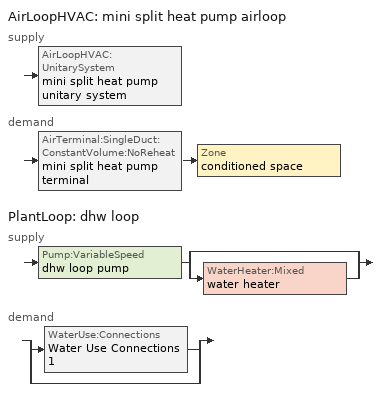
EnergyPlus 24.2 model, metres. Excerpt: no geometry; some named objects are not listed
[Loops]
AirLoopHVAC 'mini split heat pump airloop'
 supply: AirLoopHVAC:UnitarySystem 'mini split heat pump unitary system'
 demand: AirTerminal:SingleDuct:ConstantVolume:NoReheat 'mini split heat pump terminal' > Zone 'conditioned space'
PlantLoop 'dhw loop'
 supply: Pump:VariableSpeed 'dhw loop pump' > split
  | bypass
  | WaterHeater:Mixed 'water heater'
 demand: split
  | WaterUse:Connections 'Water Use Connections 1'
  | bypass
[ZoneControl:Thermostat]
conditioned space Thermostat: Zone or ZoneList=conditioned space; Control Type Schedule=conditioned space Thermostat Schedule; Control 1=conditioned space temperature setpoint; Temperature Difference Between Cutout And Setpoint {deltaC}=0
[ThermostatSetpoint:DualSetpoint]
conditioned space temperature setpoint: Heating Setpoint Temperature Schedule=heating setpoint; Cooling Setpoint Temperature Schedule=cooling setpoint
[ZoneHVAC:Baseboard:Convective:Electric]
electric baseboard: Availability Schedule=Always On Discrete; Heating Design Capacity {W}=7269.33; Efficiency=1
[AirTerminal:SingleDuct:ConstantVolume:NoReheat]
mini split heat pump terminal: Availability Schedule=Always On Discrete; Maximum Air Flow Rate {m3/s}=0.187835
[Zone equipment]
conditioned space: electric baseboard, mini split heat pump terminal
[AirLoopHVAC]
mini split heat pump airloop: Design Supply Air Flow Rate {m3/s}=0.187835; Design Return Air Flow Fraction of Supply Air Flow=1
[Sizing:System]
mini split heat pump airloop: Type of Load to Size On=Sensible; Design Outdoor Air Flow Rate {m3/s}=Autosize; Central Heating Maximum System Air Flow Ratio=0.3; Preheat Design Temperature {C}=7; Preheat Design Humidity Ratio {kgWater/kgDryAir}=0.008; Precool Design Temperature {C}=12.8; Precool Design Humidity Ratio {kgWater/kgDryAir}=0.008; Central Cooling Design Supply Air Temperature {C}=12.8; Central Heating Design Supply Air Temperature {C}=16.7; Type of Zone Sum to Use=NonCoincident; 100% Outdoor Air in Cooling=Yes; 100% Outdoor Air in Heating=Yes; Central Cooling Design Supply Air Humidity Ratio {kgWater/kgDryAir}=0.0085; Central Heating Design Supply Air Humidity Ratio {kgWater/kgDryAir}=0.008; Cooling Supply Air Flow Rate Method=DesignDay; Cooling Supply Air Flow Rate {m3/s}=0; Cooling Supply Air Flow Rate Per Floor Area {m3/s-m2}=0.00996765; Cooling Fraction of Autosized Cooling Supply Air Flow Rate=1; Cooling Supply Air Flow Rate Per Unit Cooling Capacity {m3/s-W}=3.94755e-05; Heating Supply Air Flow Rate Method=DesignDay; Heating Supply Air Flow Rate {m3/s}=0; Heating Supply Air Flow Rate Per Floor Area {m3/s-m2}=0.00996765; Heating Fraction of Autosized Heating Supply Air Flow Rate=1; Heating Fraction of Autosized Cooling Supply Air Flow Rate=1; Heating Supply Air Flow Rate Per Unit Heating Capacity {m3/s-W}=3.15882e-05; System Outdoor Air Method=ZoneSum; Zone Maximum Outdoor Air Fraction=1; Cooling Design Capacity Method=CoolingDesignCapacity; Cooling Design Capacity {W}=Autosize; Cooling Design Capacity Per Floor Area {W/m2}=234.7; Fraction of Autosized Cooling Design Capacity=1; Heating Design Capacity Method=HeatingDesignCapacity; Heating Design Capacity {W}=Autosize; Heating Design Capacity Per Floor Area {W/m2}=157; Fraction of Autosized Heating Design Capacity=1; Central Cooling Capacity Control Method=OnOff; Occupant Diversity=Autosize
[AvailabilityManager:Scheduled]
mini split heat pump airloop Availability Manager: Schedule=Always On Discrete
[AirLoopHVAC:UnitarySystem]
mini split heat pump unitary system: Control Type=Load; Controlling Zone or Thermostat Location=conditioned space; Dehumidification Control Type=None; Availability Schedule=Always On Discrete; Supply Fan=mini split heat pump supply fan; Fan Placement=BlowThrough; Supply Air Fan Operating Mode Schedule=mini split heat pump auto fan schedule; Heating Coil=mini split heat pump htg coil; DX Heating Coil Sizing Ratio=1; Cooling Coil=mini split heat pump clg coil; Use DOAS DX Cooling Coil=No; Minimum Supply Air Temperature {C}=2; Latent Load Control=SensibleOnlyLoadControl; Cooling Supply Air Flow Rate Method=SupplyAirFlowRate; Cooling Supply Air Flow Rate {m3/s}=0.187835; Heating Supply Air Flow Rate Method=SupplyAirFlowRate; Heating Supply Air Flow Rate {m3/s}=0.187835; No Load Supply Air Flow Rate Method=SupplyAirFlowRate; No Load Supply Air Flow Rate {m3/s}=0; No Load Supply Air Flow Rate Control Set To Low Speed=Yes; Maximum Supply Air Temperature {C}=48.8889; Maximum Outdoor Dry-Bulb Temperature for Supplemental Heater Operation {C}=21; Ancillary On-Cycle Electric Power {W}=0; Ancillary Off-Cycle Electric Power {W}=0; Design Specification Multispeed Object=Unitary System Performance Multispeed 1
[Fan:SystemModel]
mini split heat pump supply fan: Availability Schedule=Always On Discrete; Design Maximum Air Flow Rate {m3/s}=0.231324; Speed Control Method=Discrete; Electric Power Minimum Flow Rate Fraction=0.2; Design Pressure Rise {Pa}=500; Motor Efficiency=1; Motor In Air Stream Fraction=1; Design Electric Power Consumption {W}=Autosize; Design Power Sizing Method=PowerPerFlow; Electric Power Per Unit Flow Rate {W/(m3/s)}=148.322; Electric Power Per Unit Flow Rate Per Unit Pressure {W/((m3/s)-Pa)}=1.66667; Fan Total Efficiency=0.7; Motor Loss Radiative Fraction=0; Number of Speeds=4; Speed Flow Fraction 1=0.20706; Speed Electric Power Fraction 1=0.00888; Speed Flow Fraction 2=0.252; Speed Electric Power Fraction 2=0.016; Speed Flow Fraction 3=0.812; Speed Electric Power Fraction 3=0.53539; Speed Flow Fraction 4=1; Speed Electric Power Fraction 4=1
[Coil:Heating:DX:MultiSpeed]
mini split heat pump htg coil: Availability Schedule=Always On Discrete; Minimum Outdoor Dry-Bulb Temperature for Compressor Operation {C}=-28.8889; Crankcase Heater Capacity {W}=50; Maximum Outdoor Dry-Bulb Temperature for Crankcase Heater Operation {C}=10; Defrost Energy Input Ratio Function of Temperature Curve=Defrosteir; Maximum Outdoor Dry-Bulb Temperature for Defrost Operation {C}=4.44444; Defrost Strategy=ReverseCycle; Defrost Control=Timed; Defrost Time Period Fraction=0.058333; Resistive Defrost Heater Capacity {W}=AutoSize; Apply Part Load Fraction to Speeds Greater than 1=No; Fuel Type=Electricity; Region number for Calculating HSPF=4; Number of Speeds=2; Speed Gross Rated Heating Capacity 1 {W}=1085.66; Speed Gross Rated Heating COP 1 {W/W}=3.9844; Speed Rated Air Flow Rate 1 {m3/s}=0.058306; Speed Rated Supply Air Fan Power Per Volume Flow Rate 2017 1 {W/(m3/s)}=773.3; Speed Rated Supply Air Fan Power Per Volume Flow Rate 2023 1 {W/(m3/s)}=934.4; Speed Heating Capacity Function of Temperature Curve Name 1=Heat-CAP-fT1; Speed Heating Capacity Function of Flow Fraction Curve Name 1=Heat-CAP-fFF1; Speed Energy Input Ratio Function of Temperature Curve Name 1=Heat-EIR-fT1; Speed Energy Input Ratio Function of Flow Fraction Curve Name 1=Heat-EIR-fFF1; Speed Part Load Fraction Correlation Curve Name 1=Heat-PLF-fPLR1; Speed Rated Waste Heat Fraction of Power Input 1=0.2; Speed Waste Heat Function of Temperature Curve Name 1=ConstantBiquadratic 1; Speed Gross Rated Heating Capacity 2 {W}=4276.03; Speed Gross Rated Heating COP 2 {W/W}=2.70544; Speed Rated Air Flow Rate 2 {m3/s}=0.231372; Speed Rated Supply Air Fan Power Per Volume Flow Rate 2017 2 {W/(m3/s)}=773.3; Speed Rated Supply Air Fan Power Per Volume Flow Rate 2023 2 {W/(m3/s)}=934.4; Speed Heating Capacity Function of Temperature Curve Name 2=Heat-CAP-fT2; Speed Heating Capacity Function of Flow Fraction Curve Name 2=Heat-CAP-fFF2; Speed Energy Input Ratio Function of Temperature Curve Name 2=Heat-EIR-fT2; Speed Energy Input Ratio Function of Flow Fraction Curve Name 2=Heat-EIR-fFF2; Speed Part Load Fraction Correlation Curve Name 2=Heat-PLF-fPLR2; Speed Rated Waste Heat Fraction of Power Input 2=0.2; Speed Waste Heat Function of Temperature Curve Name 2=ConstantBiquadratic 1
[Coil:Cooling:DX:MultiSpeed]
mini split heat pump clg coil: Availability Schedule=Always On Discrete; Condenser Type=AirCooled; Minimum Outdoor Dry-Bulb Temperature for Compressor Operation {C}=-25; Apply Part Load Fraction to Speeds Greater than 1=No; Apply Latent Degradation to Speeds Greater than 1=No; Crankcase Heater Capacity {W}=50; Maximum Outdoor Dry-Bulb Temperature for Crankcase Heater Operation {C}=10; Basin Heater Capacity {W/K}=0; Basin Heater Setpoint Temperature {C}=2; Fuel Type=Electricity; Number of Speeds=2; Speed Gross Rated Total Cooling Capacity 1 {W}=892.794; Speed Gross Rated Sensible Heat Ratio 1=0.806404; Speed Gross Rated Cooling COP 1 {W/W}=3.24129; Speed Rated Air Flow Rate 1 {m3/s}=0.0479074; Speed Rated Evaporator Fan Power Per Volume Flow Rate 2017 1 {W/(m3/s)}=773.3; Speed Rated Evaporator Fan Power Per Volume Flow Rate 2023 1 {W/(m3/s)}=934.4; Speed Total Cooling Capacity Function of Temperature Curve Name 1=Cool-CAP-fT1; Speed Total Cooling Capacity Function of Flow Fraction Curve Name 1=Cool-CAP-fFF1; Speed Energy Input Ratio Function of Temperature Curve Name 1=Cool-EIR-fT1; Speed Energy Input Ratio Function of Flow Fraction Curve Name 1=Cool-EIR-fFF1; Speed Part Load Fraction Correlation Curve Name 1=Cool-PLF-fPLR1; Speed Nominal Time for Condensate Removal to Begin 1 {s}=1000; Speed Ratio of Initial Moisture Evaporation Rate and Steady State Latent Capacity 1=1.5; Speed Maximum Cycling Rate 1 {cycles/hr}=3; Speed Latent Capacity Time Constant 1 {s}=45; Speed Rated Waste Heat Fraction of Power Input 1=0.2; Speed Waste Heat Function of Temperature Curve Name 1=ConstantBiquadratic; Speed Evaporative Condenser Effectiveness 1=0.9; Speed Evaporative Condenser Air Flow Rate 1 {m3/s}=AutoSize; Speed Rated Evaporative Condenser Pump Power Consumption 1 {W}=AutoSize; Speed Gross Rated Total Cooling Capacity 2 {W}=3518.37; Speed Gross Rated Sensible Heat Ratio 2=0.759942; Speed Gross Rated Cooling COP 2 {W/W}=2.58185; Speed Rated Air Flow Rate 2 {m3/s}=0.187874; Speed Rated Evaporator Fan Power Per Volume Flow Rate 2017 2 {W/(m3/s)}=773.3; Speed Rated Evaporator Fan Power Per Volume Flow Rate 2023 2 {W/(m3/s)}=934.4; Speed Total Cooling Capacity Function of Temperature Curve Name 2=Cool-CAP-fT2; Speed Total Cooling Capacity Function of Flow Fraction Curve Name 2=Cool-CAP-fFF2; Speed Energy Input Ratio Function of Temperature Curve Name 2=Cool-EIR-fT2; Speed Energy Input Ratio Function of Flow Fraction Curve Name 2=Cool-EIR-fFF2; Speed Part Load Fraction Correlation Curve Name 2=Cool-PLF-fPLR2; Speed Nominal Time for Condensate Removal to Begin 2 {s}=1000; Speed Ratio of Initial Moisture Evaporation Rate and Steady State Latent Capacity 2=1.5; Speed Maximum Cycling Rate 2 {cycles/hr}=3; Speed Latent Capacity Time Constant 2 {s}=45; Speed Rated Waste Heat Fraction of Power Input 2=0.2; Speed Waste Heat Function of Temperature Curve Name 2=ConstantBiquadratic; Speed Evaporative Condenser Effectiveness 2=0.9; Speed Evaporative Condenser Air Flow Rate 2 {m3/s}=AutoSize; Speed Rated Evaporative Condenser Pump Power Consumption 2 {W}=AutoSize
[UnitarySystemPerformance:Multispeed]
Unitary System Performance Multispeed 1: Number of Speeds for Heating=2; Number of Speeds for Cooling=2; Single Mode Operation=No; No Load Supply Air Flow Rate Ratio=1; Heating Speed Supply Air Flow Ratio 1=0.310345; Cooling Speed Supply Air Flow Ratio 1=0.255; Heating Speed Supply Air Flow Ratio 2=1.23153; Cooling Speed Supply Air Flow Ratio 2=1
[PlantLoop]
dhw loop: Fluid Type=Water; Plant Equipment Operation Scheme=dhw loop Operation Schemes; Maximum Loop Temperature {C}=100; Minimum Loop Temperature {C}=0; Maximum Loop Flow Rate {m3/s}=0.01; Minimum Loop Flow Rate {m3/s}=0; Plant Loop Volume {m3}=0.003; Load Distribution Scheme=Optimal; Plant Loop Demand Calculation Scheme=SingleSetpoint; Common Pipe Simulation=None
[Sizing:Plant]
dhw loop: Loop Type=Heating; Design Loop Exit Temperature {C}=56; Loop Design Temperature Difference {deltaC}=5.55556; Sizing Option=NonCoincident; Zone Timesteps in Averaging Window=1; Coincident Sizing Factor Mode=None
[Pump:VariableSpeed]
dhw loop pump: Design Maximum Flow Rate {m3/s}=0.01; Design Pump Head {Pa}=1; Design Power Consumption {W}=0; Motor Efficiency=0.85; Fraction of Motor Inefficiencies to Fluid Stream=0; Coefficient 1 of the Part Load Performance Curve=0; Coefficient 2 of the Part Load Performance Curve=1; Coefficient 3 of the Part Load Performance Curve=0; Coefficient 4 of the Part Load Performance Curve=0; Design Minimum Flow Rate {m3/s}=0; Pump Control Type=Intermittent; Skin Loss Radiative Fraction=0.5; Design Power Sizing Method=PowerPerFlowPerPressure; Design Electric Power per Unit Flow Rate {W/(m3/s)}=348701.1; Design Shaft Power per Unit Flow Rate per Unit Head {W/((m3/s)-Pa)}=1.28205; Design Minimum Flow Rate Fraction=0
[WaterHeater:Mixed]
water heater: Tank Volume {m3}=0.170344; Setpoint Temperature Schedule=water heater setpoint; Deadband Temperature Difference {deltaC}=2; Maximum Temperature Limit {C}=99; Heater Control Type=Cycle; Heater Maximum Capacity {W}=5500.06; Heater Minimum Capacity {W}=0; Heater Ignition Minimum Flow Rate {m3/s}=0; Heater Ignition Delay {s}=0; Heater Fuel Type=Electricity; Heater Thermal Efficiency=1; Off Cycle Parasitic Fuel Consumption Rate {W}=0; Off Cycle Parasitic Fuel Type=Electricity; Off Cycle Parasitic Heat Fraction to Tank=0; On Cycle Parasitic Fuel Consumption Rate {W}=0; On Cycle Parasitic Fuel Type=Electricity; On Cycle Parasitic Heat Fraction to Tank=0; Ambient Temperature Indicator=Zone; Ambient Temperature Zone=conditioned space; Off Cycle Loss Coefficient to Ambient Temperature {W/K}=2.93714; Off Cycle Loss Fraction to Zone=1; On Cycle Loss Coefficient to Ambient Temperature {W/K}=2.93714; On Cycle Loss Fraction to Zone=1; Use Side Effectiveness=1; Source Side Effectiveness=1; Use Side Design Flow Rate {m3/s}=Autosize; Source Side Design Flow Rate {m3/s}=Autosize; Indirect Water Heating Recovery Time {hr}=1.5; Source Side Flow Control Mode=IndirectHeatPrimarySetpoint
[WaterHeater:Sizing]
water heater: Design Mode=PeakDraw; Time Storage Can Meet Peak Draw {hr}=0.538503; Time for Tank Recovery {hr}=0; Nominal Tank Volume for Autosizing Plant Connections {m3}=1
[SetpointManager:Scheduled]
Setpoint Manager Scheduled 1: Control Variable=Temperature; Schedule=dhw temp
[WaterUse:Connections]
Water Use Connections 1: Drain Water Heat Exchanger Type=None; Drain Water Heat Exchanger Destination=Plant; Water Use Equipment Name 1=dhw fixtures; Water Use Equipment Name 2=dhw distribution waste; Water Use Equipment Name 3=clothes washer; Water Use Equipment Name 4=dishwasher
[WaterUse:Equipment]
Name | Peak Flow Rate {m3/s} | Flow Rate Fraction Schedule | Target Temperature Schedule
dhw fixtures | 4.42001e-06 | dhw fixtures schedule | mixed water temperature schedule
dhw distribution waste | 1.33996e-06 | dhw fixtures schedule | mixed water temperature schedule
clothes washer | 9.69919e-07 | clothes washer schedule
dishwasher | 2.90872e-07 | dishwasher schedule
[PlantEquipmentOperationSchemes]
dhw loop Operation Schemes: Control Scheme Object Type 1=PlantEquipmentOperation:HeatingLoad; Control Scheme Name 1=dhw loop Heating Operation Scheme; Control Scheme Schedule Name 1=Always On Discrete
[PlantEquipmentOperation:HeatingLoad]
dhw loop Heating Operation Scheme: Load Range Lower Limit 1 {W}=0; Load Range Upper Limit 1 {W}=1000000000; Range Equipment List Name 1=dhw loop Heating Equipment List
[PlantEquipmentList]
dhw loop Heating Equipment List: WaterHeater:Mixed, water heater
[EnergyManagementSystem:GlobalVariable]
infil_program_Qfan
infil_program_Qinf
mini_split_heat_pump_airloop_Fan_RTF
natural_vent_program_Qnv
natural_vent_program_Qwhf
[EnergyManagementSystem:InternalVariable]
mini_split_heat_pump_airloop_max_sup_fan_mfr: Internal Data Index Key=mini split heat pump supply fan; Internal Data Type=Fan Maximum Mass Flow Rate
[EnergyManagementSystem:Sensor]
Name | Output:Variable or Output:Meter Index Key | Output:Variable or Output:Meter
airflow_gain | infil flow | Infiltration Sensible Heat Gain Energy
airflow_gain_1 | natural vent flow | Infiltration Sensible Heat Gain Energy
airflow_gain_2 | whole house fan flow | Infiltration Sensible Heat Gain Energy
airflow_loss | infil flow | Infiltration Sensible Heat Loss Energy
airflow_loss_1 | natural vent flow | Infiltration Sensible Heat Loss Energy
airflow_loss_2 | whole house fan flow | Infiltration Sensible Heat Loss Energy
clg_load_cond |  | Cooling:EnergyTransfer:Zone:CONDITIONED SPACE
clg_sp_s; clg_sp_s_1 | cooling setpoint | Schedule Value
clothes_dryer_exhaust_0_sch_s | clothes dryer exhaust 0 schedule | Schedule Value
conditioned_space_clg_unmet_s | conditioned space | Zone Cooling Setpoint Not Met Time
conditioned_space_htg_unmet_s | conditioned space | Zone Heating Setpoint Not Met Time
cool_season | cooling season schedule | Schedule Value
dhw_loss | water heater | Water Heater Heat Loss Energy
dhw_rtf | water heater | Water Heater Runtime Fraction
fridge_tin_s; tin_s; tin_s_1 | conditioned space | Zone Mean Air Temperature
htg_load_cond |  | Heating:EnergyTransfer:Zone:CONDITIONED SPACE
htg_sp_s; htg_sp_s_1 | heating setpoint | Schedule Value
ig_ee_conv | clothes dryer | Electric Equipment Convective Heating Energy
ig_ee_conv_1 | clothes washer | Electric Equipment Convective Heating Energy
ig_ee_conv_2 | cooking range | Electric Equipment Convective Heating Energy
ig_ee_conv_3 | dishwasher | Electric Equipment Convective Heating Energy
ig_ee_conv_4 | fridge | Electric Equipment Convective Heating Energy
ig_ee_conv_5 | misc plug loads | Electric Equipment Convective Heating Energy
ig_ee_conv_6 | whole house fan | Electric Equipment Convective Heating Energy
ig_ee_rad | clothes dryer | Electric Equipment Radiant Heating Energy
ig_ee_rad_1 | clothes washer | Electric Equipment Radiant Heating Energy
ig_ee_rad_2 | cooking range | Electric Equipment Radiant Heating Energy
ig_ee_rad_3 | dishwasher | Electric Equipment Radiant Heating Energy
ig_ee_rad_4 | fridge | Electric Equipment Radiant Heating Energy
ig_ee_rad_5 | misc plug loads | Electric Equipment Radiant Heating Energy
ig_ee_rad_6 | whole house fan | Electric Equipment Radiant Heating Energy
ig_lgt_conv | interior lighting | Lights Convective Heating Energy
ig_lgt_rad | interior lighting | Lights Radiant Heating Energy
ig_lgt_vis | interior lighting | Lights Visible Radiation Heating Energy
ig_oe_conv | clothes dryer 1 | Other Equipment Convective Heating Energy
ig_oe_conv_1 | cooking range 1 | Other Equipment Convective Heating Energy
ig_oe_conv_2 | general water use latent | Other Equipment Convective Heating Energy
ig_oe_conv_3 | general water use sensible | Other Equipment Convective Heating Energy
ig_oe_conv_4 | water heater energy adjustment1 | Other Equipment Convective Heating Energy
ig_oe_rad | clothes dryer 1 | Other Equipment Radiant Heating Energy
ig_oe_rad_1 | cooking range 1 | Other Equipment Radiant Heating Energy
ig_oe_rad_2 | general water use latent | Other Equipment Radiant Heating Energy
ig_oe_rad_3 | general water use sensible | Other Equipment Radiant Heating Energy
ig_oe_rad_4 | water heater energy adjustment1 | Other Equipment Radiant Heating Energy
ig_ppl_conv | occupants | People Convective Heating Energy
ig_ppl_rad | occupants | People Radiant Heating Energy
im_conv | furniture mass conditioned space 1 | Surface Inside Face Convection Heat Gain Energy
im_conv_1 | partition wall mass | Surface Inside Face Convection Heat Gain Energy
im_ig | furniture mass conditioned space 1 | Surface Inside Face Internal Gains Radiation Heat Gain Energy
im_ig_1 | partition wall mass | Surface Inside Face Internal Gains Radiation Heat Gain Energy
im_lgt | furniture mass conditioned space 1 | Surface Inside Face Lights Radiation Heat Gain Energy
im_lgt_1 | partition wall mass | Surface Inside Face Lights Radiation Heat Gain Energy
im_sol | furniture mass conditioned space 1 | Surface Inside Face Solar Radiation Heat Gain Energy
im_sol_1 | partition wall mass | Surface Inside Face Solar Radiation Heat Gain Energy
im_surf | furniture mass conditioned space 1 | Surface Inside Face Net Surface Thermal Radiation Heat Gain Energy
im_surf_1 | partition wall mass | Surface Inside Face Net Surface Thermal Radiation Heat Gain Energy
mech_vent_bath_fan_0_sch_s | mech vent bath fan 0 schedule | Schedule Value
mech_vent_range_fan_0_sch_s | mech vent range fan 0 schedule | Schedule Value
mini_split_heat_pump_airloop_Fan_RTF_s | mini split heat pump supply fan | Fan Runtime Fraction Speed 1
mini_split_heat_pump_airloop_Fan_RTF_s_1 | mini split heat pump supply fan | Fan Runtime Fraction Speed 2
mini_split_heat_pump_airloop_Fan_RTF_s_2 | mini split heat pump supply fan | Fan Runtime Fraction Speed 3
mini_split_heat_pump_airloop_Fan_RTF_s_3 | mini split heat pump supply fan | Fan Runtime Fraction Speed 4
mini_split_heat_pump_clg_coil_s | mini split heat pump clg coil | Cooling Coil Total Cooling Energy
mini_split_heat_pump_htg_coil_s | mini split heat pump htg coil | Heating Coil Heating Energy
mini_split_heat_pump_supply_fan_s | mini split heat pump supply fan | Fan Electricity Energy
mv_conv | mech vent bath fan 0 | Electric Equipment Convective Heating Energy
mv_conv_1 | mech vent house fan | Electric Equipment Convective Heating Energy
mv_conv_2 | mech vent house fan cfis | Electric Equipment Convective Heating Energy
mv_conv_3 | mech vent range fan 0 | Electric Equipment Convective Heating Energy
mv_conv_4 | mech vent house fan latent load | Other Equipment Convective Heating Energy
mv_conv_5 | mech vent house fan sensible load | Other Equipment Convective Heating Energy
mv_rad | mech vent bath fan 0 | Electric Equipment Radiant Heating Energy
mv_rad_1 | mech vent house fan | Electric Equipment Radiant Heating Energy
mv_rad_2 | mech vent house fan cfis | Electric Equipment Radiant Heating Energy
mv_rad_3 | mech vent range fan 0 | Electric Equipment Radiant Heating Energy
mv_rad_4 | mech vent house fan latent load | Other Equipment Radiant Heating Energy
mv_rad_5 | mech vent house fan sensible load | Other Equipment Radiant Heating Energy
natural_vent_s | natural vent schedule | Schedule Value
out_pb_s |  | Site Outdoor Air Barometric Pressure
out_wt_s |  | Site Outdoor Air Humidity Ratio
site_vw_s |  | Site Wind Speed
ss_back_out | Window1 | Surface Window Shortwave from Zone Back Out Window Heat Transfer Rate
ss_back_out_1 | Window10 | Surface Window Shortwave from Zone Back Out Window Heat Transfer Rate
ss_back_out_10 | Window6 | Surface Window Shortwave from Zone Back Out Window Heat Transfer Rate
ss_back_out_11 | Window8 | Surface Window Shortwave from Zone Back Out Window Heat Transfer Rate
ss_back_out_12 | Window9 | Surface Window Shortwave from Zone Back Out Window Heat Transfer Rate
ss_back_out_2 | Window11 | Surface Window Shortwave from Zone Back Out Window Heat Transfer Rate
ss_back_out_3 | Window12 | Surface Window Shortwave from Zone Back Out Window Heat Transfer Rate
ss_back_out_4 | Window13 | Surface Window Shortwave from Zone Back Out Window Heat Transfer Rate
ss_back_out_5 | Window14 | Surface Window Shortwave from Zone Back Out Window Heat Transfer Rate
ss_back_out_6 | Window2 | Surface Window Shortwave from Zone Back Out Window Heat Transfer Rate
ss_back_out_7 | Window3 | Surface Window Shortwave from Zone Back Out Window Heat Transfer Rate
ss_back_out_8 | Window4 | Surface Window Shortwave from Zone Back Out Window Heat Transfer Rate
ss_back_out_9 | Window5 | Surface Window Shortwave from Zone Back Out Window Heat Transfer Rate
ss_conv | Door1 | Surface Inside Face Convection Heat Gain Energy
ss_conv_1 | Window1 | Surface Inside Face Convection Heat Gain Energy
ss_conv_10 | Window5 | Surface Inside Face Convection Heat Gain Energy
ss_conv_11 | Window6 | Surface Inside Face Convection Heat Gain Energy
ss_conv_12 | Window8 | Surface Inside Face Convection Heat Gain Energy
ss_conv_13 | Window9 | Surface Inside Face Convection Heat Gain Energy
ss_conv_2 | Window10 | Surface Inside Face Convection Heat Gain Energy
ss_conv_3 | Window11 | Surface Inside Face Convection Heat Gain Energy
ss_conv_4 | Window12 | Surface Inside Face Convection Heat Gain Energy
ss_conv_5 | Window13 | Surface Inside Face Convection Heat Gain Energy
ss_conv_6 | Window14 | Surface Inside Face Convection Heat Gain Energy
ss_conv_7 | Window2 | Surface Inside Face Convection Heat Gain Energy
ss_conv_8 | Window3 | Surface Inside Face Convection Heat Gain Energy
ss_conv_9 | Window4 | Surface Inside Face Convection Heat Gain Energy
ss_ig | Door1 | Surface Inside Face Internal Gains Radiation Heat Gain Energy
ss_ig_1 | Window1 | Surface Inside Face Internal Gains Radiation Heat Gain Energy
ss_ig_10 | Window5 | Surface Inside Face Internal Gains Radiation Heat Gain Energy
ss_ig_11 | Window6 | Surface Inside Face Internal Gains Radiation Heat Gain Energy
ss_ig_12 | Window8 | Surface Inside Face Internal Gains Radiation Heat Gain Energy
ss_ig_13 | Window9 | Surface Inside Face Internal Gains Radiation Heat Gain Energy
ss_ig_2 | Window10 | Surface Inside Face Internal Gains Radiation Heat Gain Energy
ss_ig_3 | Window11 | Surface Inside Face Internal Gains Radiation Heat Gain Energy
ss_ig_4 | Window12 | Surface Inside Face Internal Gains Radiation Heat Gain Energy
ss_ig_5 | Window13 | Surface Inside Face Internal Gains Radiation Heat Gain Energy
ss_ig_6 | Window14 | Surface Inside Face Internal Gains Radiation Heat Gain Energy
ss_ig_7 | Window2 | Surface Inside Face Internal Gains Radiation Heat Gain Energy
ss_ig_8 | Window3 | Surface Inside Face Internal Gains Radiation Heat Gain Energy
ss_ig_9 | Window4 | Surface Inside Face Internal Gains Radiation Heat Gain Energy
ss_lgt | Door1 | Surface Inside Face Lights Radiation Heat Gain Energy
ss_sol | Door1 | Surface Inside Face Solar Radiation Heat Gain Energy
ss_surf | Door1 | Surface Inside Face Net Surface Thermal Radiation Heat Gain Energy
ss_surf_1 | Window1 | Surface Inside Face Net Surface Thermal Radiation Heat Gain Energy
ss_surf_10 | Window5 | Surface Inside Face Net Surface Thermal Radiation Heat Gain Energy
ss_surf_11 | Window6 | Surface Inside Face Net Surface Thermal Radiation Heat Gain Energy
ss_surf_12 | Window8 | Surface Inside Face Net Surface Thermal Radiation Heat Gain Energy
ss_surf_13 | Window9 | Surface Inside Face Net Surface Thermal Radiation Heat Gain Energy
ss_surf_2 | Window10 | Surface Inside Face Net Surface Thermal Radiation Heat Gain Energy
ss_surf_3 | Window11 | Surface Inside Face Net Surface Thermal Radiation Heat Gain Energy
ss_surf_4 | Window12 | Surface Inside Face Net Surface Thermal Radiation Heat Gain Energy
ss_surf_5 | Window13 | Surface Inside Face Net Surface Thermal Radiation Heat Gain Energy
ss_surf_6 | Window14 | Surface Inside Face Net Surface Thermal Radiation Heat Gain Energy
ss_surf_7 | Window2 | Surface Inside Face Net Surface Thermal Radiation Heat Gain Energy
ss_surf_8 | Window3 | Surface Inside Face Net Surface Thermal Radiation Heat Gain Energy
ss_surf_9 | Window4 | Surface Inside Face Net Surface Thermal Radiation Heat Gain Energy
ss_trans_in | Window1 | Surface Window Transmitted Solar Radiation Rate
ss_trans_in_1 | Window10 | Surface Window Transmitted Solar Radiation Rate
ss_trans_in_10 | Window6 | Surface Window Transmitted Solar Radiation Rate
ss_trans_in_11 | Window8 | Surface Window Transmitted Solar Radiation Rate
ss_trans_in_12 | Window9 | Surface Window Transmitted Solar Radiation Rate
ss_trans_in_2 | Window11 | Surface Window Transmitted Solar Radiation Rate
ss_trans_in_3 | Window12 | Surface Window Transmitted Solar Radiation Rate
ss_trans_in_4 | Window13 | Surface Window Transmitted Solar Radiation Rate
ss_trans_in_5 | Window14 | Surface Window Transmitted Solar Radiation Rate
ss_trans_in_6 | Window2 | Surface Window Transmitted Solar Radiation Rate
ss_trans_in_7 | Window3 | Surface Window Transmitted Solar Radiation Rate
ss_trans_in_8 | Window4 | Surface Window Transmitted Solar Radiation Rate
ss_trans_in_9 | Window5 | Surface Window Transmitted Solar Radiation Rate
ss_trans_out | Window1 | Surface Inside Face Initial Transmitted Diffuse Transmitted Out Window Solar Radiation Rate
ss_trans_out_1 | Window10 | Surface Inside Face Initial Transmitted Diffuse Transmitted Out Window Solar Radiation Rate
ss_trans_out_10 | Window6 | Surface Inside Face Initial Transmitted Diffuse Transmitted Out Window Solar Radiation Rate
ss_trans_out_11 | Window8 | Surface Inside Face Initial Transmitted Diffuse Transmitted Out Window Solar Radiation Rate
ss_trans_out_12 | Window9 | Surface Inside Face Initial Transmitted Diffuse Transmitted Out Window Solar Radiation Rate
ss_trans_out_2 | Window11 | Surface Inside Face Initial Transmitted Diffuse Transmitted Out Window Solar Radiation Rate
ss_trans_out_3 | Window12 | Surface Inside Face Initial Transmitted Diffuse Transmitted Out Window Solar Radiation Rate
ss_trans_out_4 | Window13 | Surface Inside Face Initial Transmitted Diffuse Transmitted Out Window Solar Radiation Rate
ss_trans_out_5 | Window14 | Surface Inside Face Initial Transmitted Diffuse Transmitted Out Window Solar Radiation Rate
ss_trans_out_6 | Window2 | Surface Inside Face Initial Transmitted Diffuse Transmitted Out Window Solar Radiation Rate
ss_trans_out_7 | Window3 | Surface Inside Face Initial Transmitted Diffuse Transmitted Out Window Solar Radiation Rate
ss_trans_out_8 | Window4 | Surface Inside Face Initial Transmitted Diffuse Transmitted Out Window Solar Radiation Rate
ss_trans_out_9 | Window5 | Surface Inside Face Initial Transmitted Diffuse Transmitted Out Window Solar Radiation Rate
s_conv | Floor1 | Surface Inside Face Convection Heat Gain Energy
s_conv_1 | Floor2 | Surface Inside Face Convection Heat Gain Energy
s_conv_10 | Slab1 | Surface Inside Face Convection Heat Gain Energy
s_conv_11 | Slab2 | Surface Inside Face Convection Heat Gain Energy
s_conv_12 | Wall1:135 | Surface Inside Face Convection Heat Gain Energy
s_conv_13 | Wall1:225 | Surface Inside Face Convection Heat Gain Energy
s_conv_14 | Wall1:315 | Surface Inside Face Convection Heat Gain Energy
s_conv_15 | Wall1:45 | Surface Inside Face Convection Heat Gain Energy
s_conv_16 | Wall3:135 | Surface Inside Face Convection Heat Gain Energy
s_conv_17 | Wall3:225 | Surface Inside Face Convection Heat Gain Energy
s_conv_18 | Wall3:315 | Surface Inside Face Convection Heat Gain Energy
s_conv_19 | Wall3:45 | Surface Inside Face Convection Heat Gain Energy
s_conv_2 | FoundationWall1 | Surface Inside Face Convection Heat Gain Energy
s_conv_3 | FoundationWall2 | Surface Inside Face Convection Heat Gain Energy
s_conv_4 | inferred conditioned ceiling | Surface Inside Face Convection Heat Gain Energy
s_conv_5 | inferred conditioned floor | Surface Inside Face Convection Heat Gain Energy
s_conv_6 | RimJoist1:135 | Surface Inside Face Convection Heat Gain Energy
s_conv_7 | RimJoist1:225 | Surface Inside Face Convection Heat Gain Energy
s_conv_8 | RimJoist1:315 | Surface Inside Face Convection Heat Gain Energy
s_conv_9 | RimJoist1:45 | Surface Inside Face Convection Heat Gain Energy
s_ig | Floor1 | Surface Inside Face Internal Gains Radiation Heat Gain Energy
s_ig_1 | Floor2 | Surface Inside Face Internal Gains Radiation Heat Gain Energy
s_ig_10 | Slab1 | Surface Inside Face Internal Gains Radiation Heat Gain Energy
s_ig_11 | Slab2 | Surface Inside Face Internal Gains Radiation Heat Gain Energy
s_ig_12 | Wall1:135 | Surface Inside Face Internal Gains Radiation Heat Gain Energy
s_ig_13 | Wall1:225 | Surface Inside Face Internal Gains Radiation Heat Gain Energy
s_ig_14 | Wall1:315 | Surface Inside Face Internal Gains Radiation Heat Gain Energy
s_ig_15 | Wall1:45 | Surface Inside Face Internal Gains Radiation Heat Gain Energy
s_ig_16 | Wall3:135 | Surface Inside Face Internal Gains Radiation Heat Gain Energy
s_ig_17 | Wall3:225 | Surface Inside Face Internal Gains Radiation Heat Gain Energy
s_ig_18 | Wall3:315 | Surface Inside Face Internal Gains Radiation Heat Gain Energy
s_ig_19 | Wall3:45 | Surface Inside Face Internal Gains Radiation Heat Gain Energy
s_ig_2 | FoundationWall1 | Surface Inside Face Internal Gains Radiation Heat Gain Energy
s_ig_3 | FoundationWall2 | Surface Inside Face Internal Gains Radiation Heat Gain Energy
s_ig_4 | inferred conditioned ceiling | Surface Inside Face Internal Gains Radiation Heat Gain Energy
s_ig_5 | inferred conditioned floor | Surface Inside Face Internal Gains Radiation Heat Gain Energy
s_ig_6 | RimJoist1:135 | Surface Inside Face Internal Gains Radiation Heat Gain Energy
s_ig_7 | RimJoist1:225 | Surface Inside Face Internal Gains Radiation Heat Gain Energy
s_ig_8 | RimJoist1:315 | Surface Inside Face Internal Gains Radiation Heat Gain Energy
s_ig_9 | RimJoist1:45 | Surface Inside Face Internal Gains Radiation Heat Gain Energy
s_lgt | Floor1 | Surface Inside Face Lights Radiation Heat Gain Energy
s_lgt_1 | Floor2 | Surface Inside Face Lights Radiation Heat Gain Energy
s_lgt_10 | Slab1 | Surface Inside Face Lights Radiation Heat Gain Energy
s_lgt_11 | Slab2 | Surface Inside Face Lights Radiation Heat Gain Energy
s_lgt_12 | Wall1:135 | Surface Inside Face Lights Radiation Heat Gain Energy
s_lgt_13 | Wall1:225 | Surface Inside Face Lights Radiation Heat Gain Energy
s_lgt_14 | Wall1:315 | Surface Inside Face Lights Radiation Heat Gain Energy
s_lgt_15 | Wall1:45 | Surface Inside Face Lights Radiation Heat Gain Energy
s_lgt_16 | Wall3:135 | Surface Inside Face Lights Radiation Heat Gain Energy
s_lgt_17 | Wall3:225 | Surface Inside Face Lights Radiation Heat Gain Energy
s_lgt_18 | Wall3:315 | Surface Inside Face Lights Radiation Heat Gain Energy
s_lgt_19 | Wall3:45 | Surface Inside Face Lights Radiation Heat Gain Energy
s_lgt_2 | FoundationWall1 | Surface Inside Face Lights Radiation Heat Gain Energy
s_lgt_3 | FoundationWall2 | Surface Inside Face Lights Radiation Heat Gain Energy
s_lgt_4 | inferred conditioned ceiling | Surface Inside Face Lights Radiation Heat Gain Energy
s_lgt_5 | inferred conditioned floor | Surface Inside Face Lights Radiation Heat Gain Energy
s_lgt_6 | RimJoist1:135 | Surface Inside Face Lights Radiation Heat Gain Energy
s_lgt_7 | RimJoist1:225 | Surface Inside Face Lights Radiation Heat Gain Energy
s_lgt_8 | RimJoist1:315 | Surface Inside Face Lights Radiation Heat Gain Energy
s_lgt_9 | RimJoist1:45 | Surface Inside Face Lights Radiation Heat Gain Energy
s_sol | Floor1 | Surface Inside Face Solar Radiation Heat Gain Energy
s_sol_1 | Floor2 | Surface Inside Face Solar Radiation Heat Gain Energy
s_sol_10 | Slab1 | Surface Inside Face Solar Radiation Heat Gain Energy
s_sol_11 | Slab2 | Surface Inside Face Solar Radiation Heat Gain Energy
s_sol_12 | Wall1:135 | Surface Inside Face Solar Radiation Heat Gain Energy
s_sol_13 | Wall1:225 | Surface Inside Face Solar Radiation Heat Gain Energy
s_sol_14 | Wall1:315 | Surface Inside Face Solar Radiation Heat Gain Energy
s_sol_15 | Wall1:45 | Surface Inside Face Solar Radiation Heat Gain Energy
s_sol_16 | Wall3:135 | Surface Inside Face Solar Radiation Heat Gain Energy
s_sol_17 | Wall3:225 | Surface Inside Face Solar Radiation Heat Gain Energy
s_sol_18 | Wall3:315 | Surface Inside Face Solar Radiation Heat Gain Energy
s_sol_19 | Wall3:45 | Surface Inside Face Solar Radiation Heat Gain Energy
s_sol_2 | FoundationWall1 | Surface Inside Face Solar Radiation Heat Gain Energy
s_sol_3 | FoundationWall2 | Surface Inside Face Solar Radiation Heat Gain Energy
s_sol_4 | inferred conditioned ceiling | Surface Inside Face Solar Radiation Heat Gain Energy
s_sol_5 | inferred conditioned floor | Surface Inside Face Solar Radiation Heat Gain Energy
s_sol_6 | RimJoist1:135 | Surface Inside Face Solar Radiation Heat Gain Energy
s_sol_7 | RimJoist1:225 | Surface Inside Face Solar Radiation Heat Gain Energy
s_sol_8 | RimJoist1:315 | Surface Inside Face Solar Radiation Heat Gain Energy
s_sol_9 | RimJoist1:45 | Surface Inside Face Solar Radiation Heat Gain Energy
s_surf | Floor1 | Surface Inside Face Net Surface Thermal Radiation Heat Gain Energy
s_surf_1 | Floor2 | Surface Inside Face Net Surface Thermal Radiation Heat Gain Energy
s_surf_10 | Slab1 | Surface Inside Face Net Surface Thermal Radiation Heat Gain Energy
s_surf_11 | Slab2 | Surface Inside Face Net Surface Thermal Radiation Heat Gain Energy
s_surf_12 | Wall1:135 | Surface Inside Face Net Surface Thermal Radiation Heat Gain Energy
s_surf_13 | Wall1:225 | Surface Inside Face Net Surface Thermal Radiation Heat Gain Energy
s_surf_14 | Wall1:315 | Surface Inside Face Net Surface Thermal Radiation Heat Gain Energy
s_surf_15 | Wall1:45 | Surface Inside Face Net Surface Thermal Radiation Heat Gain Energy
s_surf_16 | Wall3:135 | Surface Inside Face Net Surface Thermal Radiation Heat Gain Energy
s_surf_17 | Wall3:225 | Surface Inside Face Net Surface Thermal Radiation Heat Gain Energy
s_surf_18 | Wall3:315 | Surface Inside Face Net Surface Thermal Radiation Heat Gain Energy
s_surf_19 | Wall3:45 | Surface Inside Face Net Surface Thermal Radiation Heat Gain Energy
s_surf_2 | FoundationWall1 | Surface Inside Face Net Surface Thermal Radiation Heat Gain Energy
s_surf_3 | FoundationWall2 | Surface Inside Face Net Surface Thermal Radiation Heat Gain Energy
s_surf_4 | inferred conditioned ceiling | Surface Inside Face Net Surface Thermal Radiation Heat Gain Energy
s_surf_5 | inferred conditioned floor | Surface Inside Face Net Surface Thermal Radiation Heat Gain Energy
s_surf_6 | RimJoist1:135 | Surface Inside Face Net Surface Thermal Radiation Heat Gain Energy
s_surf_7 | RimJoist1:225 | Surface Inside Face Net Surface Thermal Radiation Heat Gain Energy
s_surf_8 | RimJoist1:315 | Surface Inside Face Net Surface Thermal Radiation Heat Gain Energy
s_surf_9 | RimJoist1:45 | Surface Inside Face Net Surface Thermal Radiation Heat Gain Energy
tout_db; tout_db_1 | Environment | Site Outdoor Air Drybulb Temperature
tout_s | conditioned space | Zone Outdoor Air Drybulb Temperature
water_heater_energy | water heater | Water Heater Electricity Rate
water_heater_off_cycle_parasitic | water heater | Water Heater Off Cycle Parasitic Electricity Rate
water_heater_on_cycle_parasitic | water heater | Water Heater On Cycle Parasitic Electricity Rate
win_s | conditioned space | Zone Air Humidity Ratio
[EnergyManagementSystem:Actuator]
Name | Actuated Component Unique | Actuated Component Type | Actuated Component Control Type
fridge_schedule_act | fridge schedule | Schedule:Constant | Schedule Value
infil_flow_act | infil flow | Zone Infiltration | Air Exchange Flow Rate
mech_vent_house_fan_cfis_act | mech vent house fan cfis | ElectricEquipment | Electricity Rate
mech_vent_house_fan_latent_load_act | mech vent house fan latent load | OtherEquipment | Power Level
mech_vent_house_fan_sensible_load_act | mech vent house fan sensible load | OtherEquipment | Power Level
mini_split_heat_pump_supply_fan_pressure_rise_act | mini split heat pump supply fan | Fan | Fan Pressure Rise
mini_split_heat_pump_supply_fan_total_efficiency_act | mini split heat pump supply fan | Fan | Fan Total Efficiency
natural_vent_flow_act | natural vent flow | Zone Infiltration | Air Exchange Flow Rate
Sequential_Fraction_Schedule_act | Sequential Fraction Schedule | Schedule:Constant | Schedule Value
water_heater_ec_adj_act | water heater energy adjustment1 | OtherEquipment | Power Level
whole_house_fan_act | whole house fan | ElectricEquipment | Electricity Rate
whole_house_fan_flow_act | whole house fan flow | Zone Infiltration | Air Exchange Flow Rate
whole_house_fan_mix_act | whole house fan mix | ZoneMixing | Air Exchange Flow Rate
[EnergyManagementSystem:Program]
fridge_schedule_program: Set Tin = fridge_tin_s*(9.0/5.0)+32.0; Set fridge_schedule_act = 0; If (Hour == 0); Set fridge_schedule_act = (-0.487+0.019*Tin); ElseIf (Hour == 1); Set fridge_schedule_act = (-0.34+0.016*Tin); ElseIf (Hour == 2); Set fridge_schedule_act = (-0.37+0.017*Tin); ElseIf (Hour == 3); Set fridge_schedule_act = (-0.361+0.016*Tin); ElseIf (Hour == 4); Set fridge_schedule_act = (-0.515+0.018*Tin); ElseIf (Hour == 5); Set fridge_schedule_act = (-0.684+0.021*Tin); ElseIf (Hour == 6); Set fridge_schedule_act = (-0.471+0.019*Tin); ElseIf (Hour == 7); Set fridge_schedule_act = (-0.159+0.015*Tin); ElseIf (Hour == 8); Set fridge_schedule_act = (-0.079+0.015*Tin); ElseIf (Hour == 9); Set fridge_schedule_act = (-0.417+0.019*Tin); ElseIf (Hour == 10); Set fridge_schedule_act = (-0.411+0.018*Tin); ElseIf (Hour == 11); Set fridge_schedule_act = (-0.386+0.018*Tin); ElseIf (Hour == 12); Set fridge_schedule_act = (-0.24+0.016*Tin); ElseIf (Hour == 13); Set fridge_schedule_act = (-0.314+0.017*Tin); ElseIf (Hour == 14); Set fridge_schedule_act = (-0.16+0.015*Tin); ElseIf (Hour == 15); Set fridge_schedule_act = (-0.121+0.015*Tin); ElseIf (Hour == 16); Set fridge_schedule_act = (-0.469+0.02*Tin); ElseIf (Hour == 17); Set fridge_schedule_act = (-0.412+0.02*Tin); ElseIf (Hour == 18); Set fridge_schedule_act = (-0.091+0.017*Tin); ElseIf (Hour == 19); Set fridge_schedule_act = (0.077+0.014*Tin); ElseIf (Hour == 20); Set fridge_schedule_act = (-0.118+0.016*Tin); ElseIf (Hour == 21); Set fridge_schedule_act = (-0.247+0.017*Tin); ElseIf (Hour == 22); Set fridge_schedule_act = (-0.445+0.019*Tin); ElseIf (Hour == 23); Set fridge_schedule_act = (-0.544+0.02*Tin); EndIf
infil_program: Set p_m = 0.14; Set p_s = 0.22; Set s_m = 270; Set s_s = 370; Set z_m = 9.99744; Set z_s = 5.023160916199352; Set f_t = (((s_m/z_m)^p_m)*((z_s/s_s)^p_s)); Set Tdiff = tin_s-tout_s; Set dT = @Abs Tdiff; Set c = 0.0116; Set Cs = 0.0925; Set Cw = 0.1658; Set n = 0.65; Set sft = (f_t*0.3); Set temp1 = ((c*Cw)*((sft*site_vw_s)^(2*n)))^2; Set Qinf = (((c*Cs*(dT^n))^2)+temp1)^0.5; Set Qinf = (@Max Qinf 0); Set mech_vent_house_fan_sensible_load_act = 0.0; Set mech_vent_house_fan_latent_load_act = 0.0; Set OASupInPb = out_pb_s; Set OASupInTemp = tout_s; Set OASupInW = out_wt_s; Set OASupRho = (@RhoAirFnPbTdbW OASupInPb OASupInTemp OASupInW); Set OASupCp = (@CpAirFnW OASupInW); Set OASupInEnth = (@HFnTdbW OASupInTemp OASupInW); Set ZoneTemp = tin_s; Set ZoneW = win_s; Set ZoneCp = (@CpAirFnW ZoneW); Set ZoneAirEnth = (@HFnTdbW ZoneTemp ZoneW); Set mech_vent_house_fan_cfis_act = 0.0; Set QWHV_cfis_sup = 0.0; Set QWHV_cfis_suppl_sup = 0.0; Set QWHV_cfis_suppl_exh = 0.0; Set Qrange = 0; Set Qrange = Qrange + 0.075 * mech_vent_range_fan_0_sch_s; Set Qbath = 0; Set Qbath = Qbath + 0.066 * mech_vent_bath_fan_0_sch_s; Set Qdryer = 0; Set Qdryer = Qdryer + 0.00308 * clothes_dryer_exhaust_0_sch_s; Set QWHV_sup = 0.0; Set QWHV_exh = 0.00833; Set Qsupply = QWHV_sup + QWHV_cfis_sup + QWHV_cfis_suppl_sup; Set Qexhaust = Qrange + Qbath + Qdryer + QWHV_exh + QWHV_cfis_suppl_exh; Set Qfan = (@Max Qexhaust Qsupply); Set Qducts = 0; If Qducts < 0; Set Qsupply = Qsupply - Qducts; Else; Set Qexhaust = Qexhaust + Qducts; EndIf; Set Qfan_with_ducts = (@Max Qexhaust Qsupply); Set Qimb = (@Abs (Qsupply - Qexhaust)); If Qinf + Qimb > 0; Set Qtot = Qfan_with_ducts + (Qinf^2) / (Qinf + Qimb); Else; Set Qtot = Qfan_with_ducts; EndIf; Set Qinf_adj = Qtot - Qfan; Set infil_flow_act = Qinf_adj; Set infil_program_Qinf = Qinf_adj; Set infil_program_Qfan = Qfan; Set Qload = Qfan; Set Effectiveness_Sens = 0.0; Set Effectiveness_Lat = 0.0; Set Fan_MFR = Qload * OASupRho; Set ZoneInEnth = OASupInEnth; Set ZoneInTemp = OASupInTemp; Set FanTotalToCond = Fan_MFR * (ZoneInEnth - ZoneAirEnth); Set FanSensToCond = Fan_MFR * ZoneCp * (ZoneInTemp - ZoneTemp); Set FanLatToCond = FanTotalToCond - FanSensToCond; Set mech_vent_house_fan_sensible_load_act = mech_vent_house_fan_sensible_load_act + FanSensToCond; Set mech_vent_house_fan_latent_load_act = mech_vent_house_fan_latent_load_act + FanLatToCond
mini_split_heat_pump_supply_fan_disaggregate_program: Set mini_split_heat_pump_supply_fan_clg = 0; Set mini_split_heat_pump_supply_fan_primary_htg = 0; If mini_split_heat_pump_clg_coil_s > 0; Set mini_split_heat_pump_supply_fan_clg = mini_split_heat_pump_supply_fan_s; Else; Set mini_split_heat_pump_supply_fan_primary_htg = mini_split_heat_pump_supply_fan_s; EndIf
mini_split_heat_pump_supply_fan_power_program: If tout_db_1 < -28.89; Set mini_split_heat_pump_supply_fan_pressure_rise_act = 0; Set mini_split_heat_pump_supply_fan_total_efficiency_act = 1; Else; Set mini_split_heat_pump_supply_fan_pressure_rise_act = NULL; Set mini_split_heat_pump_supply_fan_total_efficiency_act = NULL; EndIf
natural_vent_program: Set Tin = tin_s; Set Tout = tout_s; Set Wout = out_wt_s; Set Pbar = out_pb_s; Set Phiout = (@RhFnTdbWPb Tout Wout Pbar); Set MaxHR = 0.0115; Set Tnvsp = (htg_sp_s + clg_sp_s) / 2; Set NVavail = natural_vent_s; Set ClgSsnAvail = cool_season; Set Qnv = 0; Set Qwhf = 0; Set whole_house_fan_mix_act = 0; Set whole_house_fan_act = 0; If ((Wout < MaxHR) && (Tin > Tout) && (Tin > Tnvsp) && (ClgSsnAvail > 0)); Set WHF_Flow = 0; Set Adj = (Tin-Tnvsp)/(Tin-Tout); Set Adj = (@Min Adj 1); Set Adj = (@Max Adj 0); If (WHF_Flow > 0); Set Qwhf = WHF_Flow*Adj; Set whole_house_fan_mix_act = WHF_Flow*Adj; Set WHF_W = 0; Set whole_house_fan_act = WHF_W*Adj; ElseIf (NVavail > 0); Set NVArea = 0.0; Set Cs = 0.00018475459332856691; Set Cw = 3.1819529062355023e-05; Set Tdiff = Tin-Tout; Set dT = (@Abs Tdiff); Set Vwind = site_vw_s; Set SGNV = NVArea*Adj*((((Cs*dT)+(Cw*(Vwind^2)))^0.5)/1000); Set MaxNV = 1.8888894103426563; Set Qnv = (@Min SGNV MaxNV); EndIf; EndIf; Set natural_vent_flow_act = Qnv; Set whole_house_fan_flow_act = Qwhf; Set natural_vent_program_Qnv = Qnv; Set natural_vent_program_Qwhf = Qwhf
Sequential_Fraction_Schedule_program: If tout_db > 4.444444444444445; Set Sequential_Fraction_Schedule_act = 0; Else; Set Sequential_Fraction_Schedule_act = NULL; EndIf
total_airflows_program: Set total_infil_flow_rate = 0; Set total_mechvent_flow_rate = 0; Set total_natvent_flow_rate = 0; Set total_whf_flow_rate = 0; Set total_infil_flow_rate = total_infil_flow_rate + (infil_program_Qinf * 1); Set total_mechvent_flow_rate = total_mechvent_flow_rate + (infil_program_Qfan * 1); Set total_natvent_flow_rate = total_natvent_flow_rate + (natural_vent_program_Qnv * 1); Set total_whf_flow_rate = total_whf_flow_rate + (natural_vent_program_Qwhf * 1)
total_loads_program: Set loads_htg_tot = 0; Set loads_clg_tot = 0; If htg_load_cond > 0; Set loads_htg_tot = loads_htg_tot + (htg_load_cond - clg_load_cond) * 1.0; EndIf; Set loads_htg_tot = (@Max loads_htg_tot 0); If clg_load_cond > 0; Set loads_clg_tot = loads_clg_tot + (clg_load_cond - htg_load_cond) * 1.0; EndIf; Set loads_clg_tot = (@Max loads_clg_tot 0)
[Schedule:Constant]
Name | Hourly Value
Always On Discrete | 1
dhw temp; water heater setpoint | 56
mini split heat pump auto fan schedule | 0
mixed water temperature schedule | 40.5556
[Schedule:Day:Interval]
clothes washer schedule day: No, 01:00, 0.104651, 02:00, 0.0813953, 04:00, 0.0465116, 05:00, 0.0813953, 06:00, 0.127907, 07:00, 0.255814, 08:00, 0.569767, 09:00, 0.848837, 10:00, 1, 11:00, 0.976744, 12:00, 0.872093, 13:00, 0.77907, 14:00, 0.697674, 15:00, 0.569767, 16:00, 0.593023, 17:00, 0.581395, 21:00, 0.569767, 22:00, 0.546512, 23:00, 0.372093, 24:00, 0.197674
clothes washer schedule default day; dishwasher schedule default day; heating setpoint default day; cooling setpoint default day; dhw fixtures schedule default day: No, 24:00, 0
dishwasher schedule day: No, 01:00, 0.135135, 02:00, 0.0630631, 03:00, 0.045045, 05:00, 0.027027, 06:00, 0.0900901, 07:00, 0.18018, 08:00, 0.279279, 09:00, 0.522523, 10:00, 0.585586, 11:00, 0.504505, 12:00, 0.432432, 13:00, 0.378378, 14:00, 0.414414, 15:00, 0.324324, 17:00, 0.342342, 18:00, 0.441441, 19:00, 0.783784, 20:00, 1, 21:00, 0.810811, 22:00, 0.603604, 23:00, 0.396396, 24:00, 0.279279
heating setpoint day: No, 07:00, 18, 23:00, 21, 24:00, 18
cooling setpoint day: No, 24:00, 25
dhw fixtures schedule day: No, 01:00, 0.139535, 02:00, 0.0697674, 03:00, 0.0465116, 04:00, 0.0581395, 05:00, 0.116279, 06:00, 0.395349, 07:00, 0.906977, 08:00, 1, 09:00, 0.930233, 10:00, 0.77907, 11:00, 0.651163, 12:00, 0.546512, 13:00, 0.465116, 14:00, 0.406977, 15:00, 0.383721, 16:00, 0.360465, 17:00, 0.44186, 18:00, 0.593023, 20:00, 0.697674, 21:00, 0.639535, 22:00, 0.55814, 23:00, 0.44186, 24:00, 0.302326
[Schedule:Week:Daily]
clothes washer schedule Week Rule - Jan1-Dec31: clothes washer schedule day, clothes washer schedule day, clothes washer schedule day, clothes washer schedule day, clothes washer schedule day, clothes washer schedule day, clothes washer schedule day, clothes washer schedule default day, clothes washer schedule default day, clothes washer schedule default day, clothes washer schedule default day, clothes washer schedule default day
dishwasher schedule Week Rule - Jan1-Dec31: dishwasher schedule day, dishwasher schedule day, dishwasher schedule day, dishwasher schedule day, dishwasher schedule day, dishwasher schedule day, dishwasher schedule day, dishwasher schedule default day, dishwasher schedule default day, dishwasher schedule default day, dishwasher schedule default day, dishwasher schedule default day
heating setpoint Week Rule - Jan1-Dec31: heating setpoint day, heating setpoint day, heating setpoint day, heating setpoint day, heating setpoint day, heating setpoint day, heating setpoint day, heating setpoint default day, heating setpoint default day, heating setpoint default day, heating setpoint default day, heating setpoint default day
cooling setpoint Week Rule - Jan1-Dec31: cooling setpoint day, cooling setpoint day, cooling setpoint day, cooling setpoint day, cooling setpoint day, cooling setpoint day, cooling setpoint day, cooling setpoint default day, cooling setpoint default day, cooling setpoint default day, cooling setpoint default day, cooling setpoint default day
dhw fixtures schedule Week Rule - Jan1-Dec31: dhw fixtures schedule day, dhw fixtures schedule day, dhw fixtures schedule day, dhw fixtures schedule day, dhw fixtures schedule day, dhw fixtures schedule day, dhw fixtures schedule day, dhw fixtures schedule default day, dhw fixtures schedule default day, dhw fixtures schedule default day, dhw fixtures schedule default day, dhw fixtures schedule default day
[Schedule:Year]
clothes washer schedule: clothes washer schedule Week Rule - Jan1-Dec31, 1, 1, 12, 31
dishwasher schedule: dishwasher schedule Week Rule - Jan1-Dec31, 1, 1, 12, 31
heating setpoint: heating setpoint Week Rule - Jan1-Dec31, 1, 1, 12, 31
cooling setpoint: cooling setpoint Week Rule - Jan1-Dec31, 1, 1, 12, 31
dhw fixtures schedule: dhw fixtures schedule Week Rule - Jan1-Dec31, 1, 1, 12, 31
[Schedule:Compact]
conditioned space Thermostat Schedule: Through: 12/31, For: AllDays, Until: 24:00, 4
[Curve:Biquadratic] Coefficient2 x=0; Coefficient3 x**2=0; Coefficient4 y=0; Coefficient5 y**2=0; Coefficient6 x*y=0
Name | Coefficient1 Constant | Minimum Value of x {BasedOnField A2} | Maximum Value of x {BasedOnField A2} | Minimum Value of y {BasedOnField A3} | Maximum Value of y {BasedOnField A3}
Defrosteir | 0.1528 | -100 | 100 | -100 | 100
ConstantBiquadratic 1; ConstantBiquadratic | 1 | 0 | 1 | 0 | 1
[Table:Lookup]
Heat-CAP-fT1: Heat-CAP-fT1 Independent Variable List, None, 1, 0, Dimensionless, 0.489323, 0.496026, 0.503542, 0.511923, 0.52123, 0.531542, 0.54295, 0.555568, 0.56953, 0.584998, 0.602167, 0.621275, 0.642609, 0.665895, 0.692043, 0.721559, 0.755084, 0.793437, 0.83768, 0.889221, 0.949958, 1.02252, 1.07815, 1.14184, 0.436212, 0.44544, 0.455306, 0.465877, 0.477233, 0.489463, 0.502672, 0.516984, 0.532542, 0.549517, 0.568111, 0.588567, 0.61118, 0.635651, 0.662927, 0.693518, 0.728069, 0.767402, 0.812583, 0.865021, 0.926617, 1, 1.05615, 1.12035, 0.383101, 0.394855, 0.40707, 0.419832, 0.433235, 0.447384, 0.462394, 0.4784, 0.495555, 0.514036, 0.534054, 0.555859, 0.579752, 0.605408, 0.633811, 0.665478, 0.701055, 0.741367, 0.787485, 0.84082, 0.903275, 0.977482, 1.03416, 1.09886
Heat-EIR-fT1: Heat-EIR-fT1 Independent Variable List, None, 1, 0, Dimensionless, 2.65457, 2.56742, 2.48029, 2.39318, 2.30609, 2.21905, 2.13204, 2.04508, 1.95819, 1.87137, 1.78465, 1.69805, 1.61162, 1.52754, 1.44373, 1.36028, 1.27731, 1.19502, 1.11368, 1.03372, 0.955731, 0.88061, 0.833523, 0.788472, 3.03859, 2.94047, 2.84235, 2.74422, 2.6461, 2.54798, 2.44986, 2.35173, 2.25361, 2.15549, 2.05737, 1.95924, 1.86112, 1.76544, 1.66976, 1.57408, 1.4784, 1.38272, 1.28704, 1.19136, 1.09568, 1, 0.937364, 0.874727, 3.46634, 3.35636, 3.24638, 3.13638, 3.02636, 2.91632, 2.80625, 2.69614, 2.58599, 2.47578, 2.36549, 2.25509, 2.14456, 2.03661, 1.92842, 1.8199, 1.71093, 1.60133, 1.49079, 1.37889, 1.26496, 1.14801, 1.06918, 0.988044
Heat-CAP-fT2: Heat-CAP-fT2 Independent Variable List, None, 1, 0, Dimensionless, 0.132388, 0.178426, 0.228476, 0.2834, 0.344156, 0.411881, 0.483611, 0.564278, 0.65573, 0.760339, 0.881216, 1.02252, 1.21106, 0.118019, 0.162247, 0.210937, 0.2648, 0.324708, 0.391737, 0.462915, 0.543111, 0.634156, 0.738411, 0.858975, 1, 1.18827, 0.103649, 0.146068, 0.193398, 0.246201, 0.305259, 0.371593, 0.442219, 0.521945, 0.612583, 0.716483, 0.836734, 0.977482, 1.16548
Heat-EIR-fT2: Heat-EIR-fT2 Independent Variable List, None, 1, 0, Dimensionless, 1.71024, 1.62913, 1.54815, 1.46738, 1.38689, 1.30682, 1.23166, 1.15733, 1.08424, 1.01304, 0.944707, 0.88061, 0.816165, 1.95765, 1.86795, 1.77825, 1.68854, 1.59884, 1.50913, 1.42428, 1.33942, 1.25457, 1.16971, 1.08486, 1, 0.90545, 2.23324, 2.1347, 2.03607, 1.9373, 1.83831, 1.73897, 1.6445, 1.54928, 1.45289, 1.35466, 1.25355, 1.14801, 1.02275
Cool-CAP-fT1: Cool-CAP-fT1 Independent Variable List, None, 1, 0, Dimensionless, 1.1872, 1.12923, 1.08523, 1.05074, 1.02375, 1.00146, 0.982348, 1.30487, 1.21601, 1.15002, 1.09908, 1.0597, 1.02744, 1, 1.8048, 1.68219, 1.59203, 1.52293, 1.46977, 1.42641, 1.38965
Cool-EIR-fT1: Cool-EIR-fT1 Independent Variable List, None, 1, 0, Dimensionless, 0.410015, 0.514694, 0.617428, 0.717016, 0.811105, 0.903451, 0.996522, 0.493173, 0.578657, 0.664142, 0.749626, 0.832482, 0.915339, 1, 0.221524, 0.268744, 0.330372, 0.397215, 0.46352, 0.53007, 0.597866
Cool-CAP-fT2: Cool-CAP-fT2 Independent Variable List, None, 1, 0, Dimensionless, 1.00322, 0.996255, 0.991386, 0.987907, 0.985515, 0.983716, 0.982348, 1.10265, 1.07309, 1.05079, 1.03336, 1.02018, 1.00924, 1, 1.52511, 1.48447, 1.45464, 1.43186, 1.41495, 1.40114, 1.38965
Cool-EIR-fT2: Cool-EIR-fT2 Independent Variable List, None, 1, 0, Dimensionless, 0.42733, 0.531173, 0.633056, 0.731662, 0.821518, 0.909607, 0.996522, 0.513999, 0.597645, 0.681291, 0.764937, 0.843257, 0.921576, 1, 0.230879, 0.277317, 0.338574, 0.405328, 0.469381, 0.533682, 0.597866
[Table:IndependentVariableList]
Heat-CAP-fT1 Independent Variable List: dry_bulb_temp_in, dry_bulb_temp_out 4
Heat-EIR-fT1 Independent Variable List: dry_bulb_temp_in 1, dry_bulb_temp_out 5
Heat-CAP-fT2 Independent Variable List: dry_bulb_temp_in 2, dry_bulb_temp_out 6
Heat-EIR-fT2 Independent Variable List: dry_bulb_temp_in 3, dry_bulb_temp_out 7
Cool-CAP-fT1 Independent Variable List: wet_bulb_temp_in, dry_bulb_temp_out
Cool-EIR-fT1 Independent Variable List: wet_bulb_temp_in 1, dry_bulb_temp_out 1
Cool-CAP-fT2 Independent Variable List: wet_bulb_temp_in 2, dry_bulb_temp_out 2
Cool-EIR-fT2 Independent Variable List: wet_bulb_temp_in 3, dry_bulb_temp_out 3
[Table:IndependentVariable]
dry_bulb_temp_in; dry_bulb_temp_in 1; dry_bulb_temp_in 2; dry_bulb_temp_in 3: Linear, Constant, -100, 100, Dimensionless, 15.5556, 21.1111, 26.6667
dry_bulb_temp_out 4; dry_bulb_temp_out 5: Linear, Constant, -100, 100, Dimensionless, -25.5, -24.9462, -24.3541, -23.7197, -23.0383, -22.3044, -21.5116, -20.6528, -19.7191, -18.7005, -17.5846, -16.357, -15, -13.5315, -11.8947, -10.0588, -7.98541, -5.62503, -2.9137, 0.23313, 3.92956, 8.33333, 11.7031, 15.5556
dry_bulb_temp_out 6; dry_bulb_temp_out 7: Linear, Constant, -100, 100, Dimensionless, -25.5, -23.8034, -21.9356, -19.8694, -17.5713, -15, -12.2696, -9.19319, -5.70065, -1.70138, 2.92353, 8.33333, 15.5556
wet_bulb_temp_in; wet_bulb_temp_in 1; wet_bulb_temp_in 2; wet_bulb_temp_in 3: Linear, Constant, -100, 100, Dimensionless, 10, 19.4444, 26.6667
dry_bulb_temp_out; dry_bulb_temp_out 1: Linear, Constant, -100, 100, Dimensionless, 12.7778, 19.2551, 24.0649, 27.7778, 30.6488, 33, 35
dry_bulb_temp_out 2; dry_bulb_temp_out 3: Linear, Constant, -100, 100, Dimensionless, 12.7778, 19.1774, 24.0055, 27.7778, 30.6314, 33, 35
[Curve:Quadratic] Coefficient3 x**2=0; Minimum Value of x {BasedOnField A2}=0
Name | Coefficient1 Constant | Coefficient2 x | Maximum Value of x {BasedOnField A2} | Minimum Curve Output {BasedOnField A3} | Maximum Curve Output {BasedOnField A3}
Heat-CAP-fFF1; Heat-EIR-fFF1; Heat-CAP-fFF2; Heat-EIR-fFF2; Cool-CAP-fFF1; Cool-EIR-fFF1; Cool-CAP-fFF2; Cool-EIR-fFF2 | 1 | 0 | 2 | 0 | 2
Heat-PLF-fPLR1; Heat-PLF-fPLR2; Cool-PLF-fPLR1; Cool-PLF-fPLR2 | 0.75 | 0.25 | 1 | 0.7 | 1
